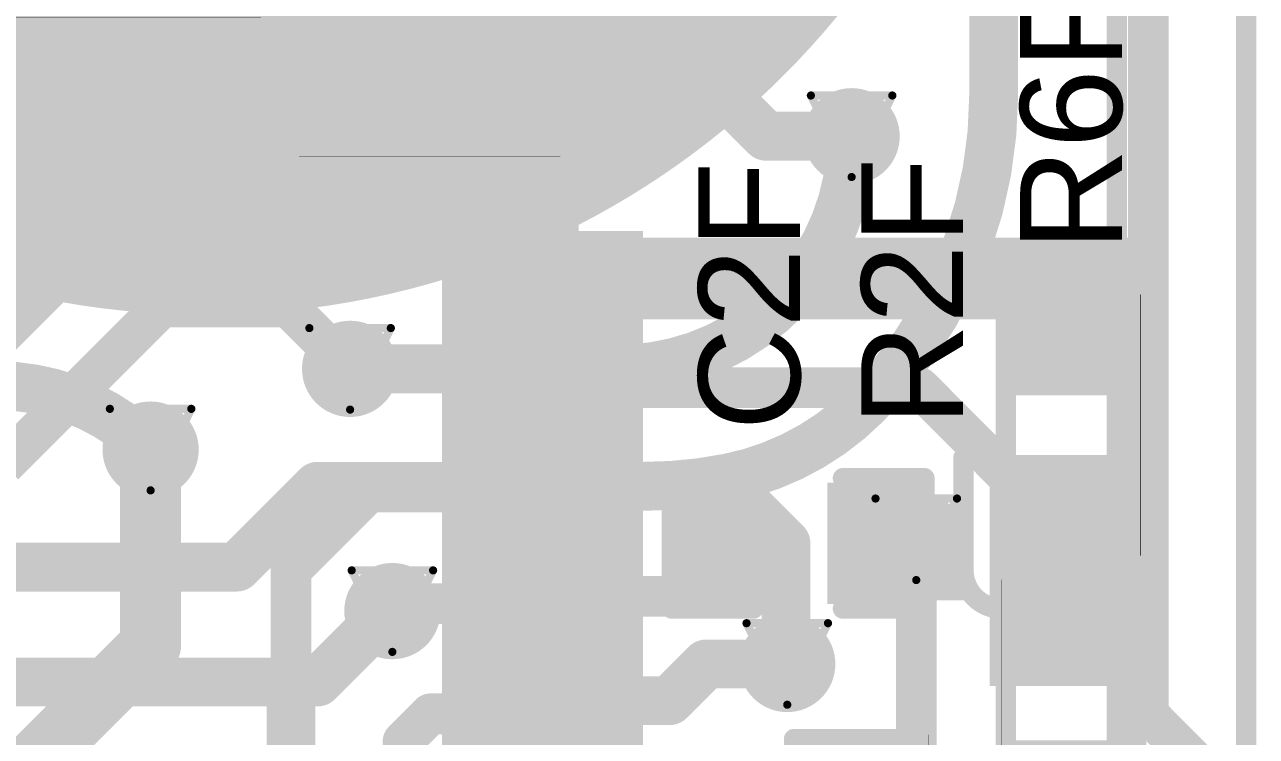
# Model space of a CAD drawing. Header units: inches. Extents: x -3.9 to 9.5, y -7 to 2.6.
# Drawn here: x 2.8793 to 3.1817, y -4.7641 to -4.5895 of the extents above; entities that cross this region are included whole.
import ezdxf

# ---------------------------------------------------------------- set-up
doc = ezdxf.new("R2010")
doc.units = ezdxf.units.IN
doc.header["$MEASUREMENT"] = 0
for name, color, linetype in [('Board Outline', 216, 'Continuous'), ('Bottom Layer', 5, 'Continuous'), ('Bottom Overlay', 54, 'Continuous'), ('Bottom Paste', 16, 'Continuous'), ('Bottom Solder', 6, 'Continuous'), ('Drill Drawing', 1, 'Continuous'), ('Top Layer', 1, 'Continuous'), ('Top Overlay', 2, 'Continuous'), ('Top Paste', 8, 'Continuous'), ('Top Solder', 216, 'Continuous'), ('Via Holes', 16, 'Continuous')]:
    doc.layers.add(name, color=color, linetype=linetype)
doc.styles.add('Arial', font='', dxfattribs={"height": 0.2})
doc.styles.get('Arial').set_extended_font_data('Arial')

# ---------------------------------------------------------------- blocks, each defined once
blk = doc.blocks.new('14_TSSOP_36')
at = {"layer": 'Top Layer'}
for points in [[(-0.1299212, 0.08562995), (-0.0885826, 0.08562995), (-0.0885826, 0.06791345), (-0.1299212, 0.06791345)], [(0.0885827, 0.08562995), (0.1299213, 0.08562995), (0.1299213, 0.06791345), (0.0885827, 0.06791345)], [(-0.1299212, 0.06003935), (-0.0885826, 0.06003935), (-0.0885826, 0.04232285), (-0.1299212, 0.04232285)], [(0.0885827, 0.06003945), (0.1299213, 0.06003945), (0.1299213, 0.04232295), (0.0885827, 0.04232295)], [(-0.1299212, 0.03444885), (-0.0885826, 0.03444885), (-0.0885826, 0.01673235), (-0.1299212, 0.01673235)], [(0.0885827, 0.03444885), (0.1299213, 0.03444885), (0.1299213, 0.01673235), (0.0885827, 0.01673235)], [(-0.1299212, 0.00885825), (-0.0885826, 0.00885825), (-0.0885826, -0.00885825), (-0.1299212, -0.00885825)], [(0.0885827, 0.00885835), (0.1299213, 0.00885835), (0.1299213, -0.00885815), (0.0885827, -0.00885815)], [(-0.1299212, -0.01673225), (-0.0885826, -0.01673225), (-0.0885826, -0.03444875), (-0.1299212, -0.03444875)], [(0.0885827, -0.01673225), (0.1299213, -0.01673225), (0.1299213, -0.03444875), (0.0885827, -0.03444875)], [(-0.1299212, -0.04232285), (-0.0885826, -0.04232285), (-0.0885826, -0.06003935), (-0.1299212, -0.06003935)], [(0.0885827, -0.04232275), (0.1299213, -0.04232275), (0.1299213, -0.06003925), (0.0885827, -0.06003925)], [(-0.1299212, -0.06791335), (-0.0885826, -0.06791335), (-0.0885826, -0.08562985), (-0.1299212, -0.08562985)], [(0.0885827, -0.06791335), (0.1299213, -0.06791335), (0.1299213, -0.08562985), (0.0885827, -0.08562985)]]:
    blk.add_hatch(color=1, dxfattribs=at).paths.add_polyline_path(points)
at = {"layer": 'Top Overlay'}
blk.add_hatch(color=2, dxfattribs=at).paths.add_polyline_path([(-0.0840002, 0.0679998), (-0.0730002, 0.0679998), (-0.0730002, 0.0859998), (-0.0840002, 0.0859998)])
at = {"layer": 'Top Paste'}
for points in [[(-0.1299212, 0.08562995), (-0.0885826, 0.08562995), (-0.0885826, 0.06791345), (-0.1299212, 0.06791345)], [(0.0885827, 0.08562995), (0.1299213, 0.08562995), (0.1299213, 0.06791345), (0.0885827, 0.06791345)], [(-0.1299212, 0.06003935), (-0.0885826, 0.06003935), (-0.0885826, 0.04232285), (-0.1299212, 0.04232285)], [(0.0885827, 0.06003945), (0.1299213, 0.06003945), (0.1299213, 0.04232295), (0.0885827, 0.04232295)], [(-0.1299212, 0.03444885), (-0.0885826, 0.03444885), (-0.0885826, 0.01673235), (-0.1299212, 0.01673235)], [(0.0885827, 0.03444885), (0.1299213, 0.03444885), (0.1299213, 0.01673235), (0.0885827, 0.01673235)], [(-0.1299212, 0.00885825), (-0.0885826, 0.00885825), (-0.0885826, -0.00885825), (-0.1299212, -0.00885825)], [(0.0885827, 0.00885835), (0.1299213, 0.00885835), (0.1299213, -0.00885815), (0.0885827, -0.00885815)], [(-0.1299212, -0.01673225), (-0.0885826, -0.01673225), (-0.0885826, -0.03444875), (-0.1299212, -0.03444875)], [(0.0885827, -0.01673225), (0.1299213, -0.01673225), (0.1299213, -0.03444875), (0.0885827, -0.03444875)], [(-0.1299212, -0.04232285), (-0.0885826, -0.04232285), (-0.0885826, -0.06003935), (-0.1299212, -0.06003935)], [(0.0885827, -0.04232275), (0.1299213, -0.04232275), (0.1299213, -0.06003925), (0.0885827, -0.06003925)], [(-0.1299212, -0.06791335), (-0.0885826, -0.06791335), (-0.0885826, -0.08562985), (-0.1299212, -0.08562985)], [(0.0885827, -0.06791335), (0.1299213, -0.06791335), (0.1299213, -0.08562985), (0.0885827, -0.08562985)]]:
    blk.add_hatch(color=8, dxfattribs=at).paths.add_polyline_path(points)
at = {"layer": 'Top Solder'}
for points in [[(-0.1339212, 0.08962995), (-0.0845826, 0.08962995), (-0.0845826, 0.06391345), (-0.1339212, 0.06391345)], [(0.0845827, 0.08962995), (0.1339213, 0.08962995), (0.1339213, 0.06391345), (0.0845827, 0.06391345)], [(-0.1339212, 0.06403935), (-0.0845826, 0.06403935), (-0.0845826, 0.03832285), (-0.1339212, 0.03832285)], [(0.0845827, 0.06403945), (0.1339213, 0.06403945), (0.1339213, 0.03832295), (0.0845827, 0.03832295)], [(-0.1339212, 0.03844885), (-0.0845826, 0.03844885), (-0.0845826, 0.01273235), (-0.1339212, 0.01273235)], [(0.0845827, 0.03844885), (0.1339213, 0.03844885), (0.1339213, 0.01273235), (0.0845827, 0.01273235)], [(-0.1339212, 0.01285825), (-0.0845826, 0.01285825), (-0.0845826, -0.01285825), (-0.1339212, -0.01285825)], [(0.0845827, 0.01285835), (0.1339213, 0.01285835), (0.1339213, -0.01285815), (0.0845827, -0.01285815)], [(-0.1339212, -0.01273225), (-0.0845826, -0.01273225), (-0.0845826, -0.03844875), (-0.1339212, -0.03844875)], [(0.0845827, -0.01273225), (0.1339213, -0.01273225), (0.1339213, -0.03844875), (0.0845827, -0.03844875)], [(-0.1339212, -0.03832285), (-0.0845826, -0.03832285), (-0.0845826, -0.06403935), (-0.1339212, -0.06403935)], [(0.0845827, -0.03832275), (0.1339213, -0.03832275), (0.1339213, -0.06403925), (0.0845827, -0.06403925)], [(-0.1339212, -0.06391335), (-0.0845826, -0.06391335), (-0.0845826, -0.08962985), (-0.1339212, -0.08962985)], [(0.0845827, -0.06391335), (0.1339213, -0.06391335), (0.1339213, -0.08962985), (0.0845827, -0.08962985)]]:
    blk.add_hatch(color=216, dxfattribs=at).paths.add_polyline_path(points)
at = {"layer": 'Top Overlay'}
for points in [[(-0.09, 0.1, 0.005, 0.005, 0), (-0.09, 0.092, 0.005, 0.005, 0)], [(0.0900001, 0.1, 0.005, 0.005, 0), (-0.09, 0.1, 0.005, 0.005, 0)], [(0.0900001, 0.1, 0.005, 0.005, 0), (0.0900001, 0.092, 0.005, 0.005, 0)], [(-0.141, 0.082, 0.007874, 0.007874, 0), (-0.141, 0.072, 0.007874, 0.007874, 0)], [(-0.136, 0.077, 0.007874, 0.007874, 0), (-0.141, 0.082, 0.007874, 0.007874, 0)], [(-0.136, 0.077, 0.007874, 0.007874, 0), (-0.141, 0.072, 0.007874, 0.007874, 0)], [(-0.09, -0.0919999, 0.005, 0.005, 0), (-0.09, -0.0999999, 0.005, 0.005, 0)], [(0.0900001, -0.0919999, 0.005, 0.005, 0), (0.0900001, -0.0999999, 0.005, 0.005, 0)], [(0.0900001, -0.0999999, 0.005, 0.005, 0), (-0.09, -0.0999999, 0.005, 0.005, 0)]]:
    blk.add_lwpolyline(points, format="xyseb", dxfattribs=at)
for points in [[(-0.09125, 0.1, 0.0025, 0.0025, 1), (-0.08875, 0.1, 0.0025, 0.0025, 1)], [(-0.09125, 0.1, 0.0025, 0.0025, 1), (-0.08875, 0.1, 0.0025, 0.0025, 1)], [(0.0887501, 0.1, 0.0025, 0.0025, 1), (0.0912501, 0.1, 0.0025, 0.0025, 1)], [(0.0887501, 0.1, 0.0025, 0.0025, 1), (0.0912501, 0.1, 0.0025, 0.0025, 1)], [(-0.09125, 0.092, 0.0025, 0.0025, 1), (-0.08875, 0.092, 0.0025, 0.0025, 1)], [(0.0887501, 0.092, 0.0025, 0.0025, 1), (0.0912501, 0.092, 0.0025, 0.0025, 1)], [(-0.1429685, 0.082, 0.003937, 0.003937, 1), (-0.1390315, 0.082, 0.003937, 0.003937, 1)], [(-0.1429685, 0.082, 0.003937, 0.003937, 1), (-0.1390315, 0.082, 0.003937, 0.003937, 1)], [(-0.1379685, 0.077, 0.003937, 0.003937, 1), (-0.1340315, 0.077, 0.003937, 0.003937, 1)], [(-0.1379685, 0.077, 0.003937, 0.003937, 1), (-0.1340315, 0.077, 0.003937, 0.003937, 1)], [(-0.1429685, 0.072, 0.003937, 0.003937, 1), (-0.1390315, 0.072, 0.003937, 0.003937, 1)], [(-0.1429685, 0.072, 0.003937, 0.003937, 1), (-0.1390315, 0.072, 0.003937, 0.003937, 1)], [(-0.09125, -0.0919999, 0.0025, 0.0025, 1), (-0.08875, -0.0919999, 0.0025, 0.0025, 1)], [(0.0887501, -0.0919999, 0.0025, 0.0025, 1), (0.0912501, -0.0919999, 0.0025, 0.0025, 1)], [(-0.09125, -0.0999999, 0.0025, 0.0025, 1), (-0.08875, -0.0999999, 0.0025, 0.0025, 1)], [(-0.09125, -0.0999999, 0.0025, 0.0025, 1), (-0.08875, -0.0999999, 0.0025, 0.0025, 1)], [(0.0887501, -0.0999999, 0.0025, 0.0025, 1), (0.0912501, -0.0999999, 0.0025, 0.0025, 1)], [(0.0887501, -0.0999999, 0.0025, 0.0025, 1), (0.0912501, -0.0999999, 0.0025, 0.0025, 1)]]:
    blk.add_lwpolyline(points, format="xyseb", close=True, dxfattribs=at)
blk = doc.blocks.new('R__0402_127')
at = {"layer": 'Top Layer'}
for points in [[(-0.0275, -0.0125), (-0.0275, 0.0125), (-0.009499999999999998, 0.0125), (-0.009500000000000001, -0.0125)], [(0.009499999999999998, -0.0125), (0.009500000000000001, 0.0125), (0.0275, 0.0125), (0.0275, -0.0125)]]:
    blk.add_hatch(color=1, dxfattribs=at).paths.add_polyline_path(points)
at = {"layer": 'Top Paste'}
for points in [[(-0.0275, -0.0125), (-0.0275, 0.0125), (-0.009499999999999998, 0.0125), (-0.009500000000000001, -0.0125)], [(0.009499999999999998, -0.0125), (0.009500000000000001, 0.0125), (0.0275, 0.0125), (0.0275, -0.0125)]]:
    blk.add_hatch(color=8, dxfattribs=at).paths.add_polyline_path(points)
at = {"layer": 'Top Solder'}
for points in [[(-0.0315, -0.0165), (-0.0315, 0.0165), (-0.005499999999999999, 0.0165), (-0.005500000000000001, -0.0165)], [(0.005499999999999999, -0.0165), (0.005500000000000001, 0.0165), (0.0315, 0.0165), (0.0315, -0.0165)]]:
    blk.add_hatch(color=216, dxfattribs=at).paths.add_polyline_path(points)
at = {"layer": 'Top Overlay'}
for points in [[(-0.031, -0.016, 0.005, 0.005, 0), (-0.031, 0.016, 0.005, 0.005, 0)], [(-0.031, 0.016, 0.005, 0.005, 0), (0.031, 0.016, 0.005, 0.005, 0)], [(0.031, -0.016, 0.005, 0.005, 0), (0.031, 0.016, 0.005, 0.005, 0)], [(-0.031, -0.016, 0.005, 0.005, 0), (0.031, -0.016, 0.005, 0.005, 0)], [(-0.032, -0.017, 0.000127, 0.000127, 0), (0.032, -0.017, 0.000127, 0.000127, 0)]]:
    blk.add_lwpolyline(points, format="xyseb", dxfattribs=at)
for points in [[(-0.03225, 0.016, 0.0025, 0.0025, 1), (-0.02975, 0.016, 0.0025, 0.0025, 1)], [(-0.03225, 0.016, 0.0025, 0.0025, 1), (-0.02975, 0.016, 0.0025, 0.0025, 1)], [(0.02975, 0.016, 0.0025, 0.0025, 1), (0.03225, 0.016, 0.0025, 0.0025, 1)], [(0.02975, 0.016, 0.0025, 0.0025, 1), (0.03225, 0.016, 0.0025, 0.0025, 1)], [(-0.03225, -0.016, 0.0025, 0.0025, 1), (-0.02975, -0.016, 0.0025, 0.0025, 1)], [(-0.03225, -0.016, 0.0025, 0.0025, 1), (-0.02975, -0.016, 0.0025, 0.0025, 1)], [(0.02975, -0.016, 0.0025, 0.0025, 1), (0.03225, -0.016, 0.0025, 0.0025, 1)], [(0.02975, -0.016, 0.0025, 0.0025, 1), (0.03225, -0.016, 0.0025, 0.0025, 1)], [(-0.0320317, -0.017, 6.35e-05, 6.35e-05, 1), (-0.0319683, -0.017, 6.35e-05, 6.35e-05, 1)], [(0.0319683, -0.017, 6.35e-05, 6.35e-05, 1), (0.0320317, -0.017, 6.35e-05, 6.35e-05, 1)]]:
    blk.add_lwpolyline(points, format="xyseb", close=True, dxfattribs=at)
blk = doc.blocks.new('R__0402_134')
at = {"layer": 'Top Layer'}
for points in [[(-0.0275, -0.0125), (-0.0275, 0.0125), (-0.009499999999999998, 0.0125), (-0.009500000000000001, -0.0125)], [(0.009499999999999998, -0.0125), (0.009500000000000001, 0.0125), (0.0275, 0.0125), (0.0275, -0.0125)]]:
    blk.add_hatch(color=1, dxfattribs=at).paths.add_polyline_path(points)
at = {"layer": 'Top Paste'}
for points in [[(-0.0275, -0.0125), (-0.0275, 0.0125), (-0.009499999999999998, 0.0125), (-0.009500000000000001, -0.0125)], [(0.009499999999999998, -0.0125), (0.009500000000000001, 0.0125), (0.0275, 0.0125), (0.0275, -0.0125)]]:
    blk.add_hatch(color=8, dxfattribs=at).paths.add_polyline_path(points)
at = {"layer": 'Top Solder'}
for points in [[(-0.0315, -0.0165), (-0.0315, 0.0165), (-0.005499999999999999, 0.0165), (-0.005500000000000001, -0.0165)], [(0.005499999999999999, -0.0165), (0.005500000000000001, 0.0165), (0.0315, 0.0165), (0.0315, -0.0165)]]:
    blk.add_hatch(color=216, dxfattribs=at).paths.add_polyline_path(points)
at = {"layer": 'Top Overlay'}
for points in [[(-0.031, 0.016, 0.005, 0.005, 0), (-0.031, -0.016, 0.005, 0.005, 0)], [(0.031, 0.016, 0.005, 0.005, 0), (-0.031, 0.016, 0.005, 0.005, 0)], [(0.031, 0.016, 0.005, 0.005, 0), (0.031, -0.016, 0.005, 0.005, 0)], [(0.031, -0.016, 0.005, 0.005, 0), (-0.031, -0.016, 0.005, 0.005, 0)], [(0.032, -0.017, 0.000127, 0.000127, 0), (-0.032, -0.017, 0.000127, 0.000127, 0)]]:
    blk.add_lwpolyline(points, format="xyseb", dxfattribs=at)
for points in [[(-0.03225, 0.016, 0.0025, 0.0025, 1), (-0.02975, 0.016, 0.0025, 0.0025, 1)], [(-0.03225, 0.016, 0.0025, 0.0025, 1), (-0.02975, 0.016, 0.0025, 0.0025, 1)], [(0.02975, 0.016, 0.0025, 0.0025, 1), (0.03225, 0.016, 0.0025, 0.0025, 1)], [(0.02975, 0.016, 0.0025, 0.0025, 1), (0.03225, 0.016, 0.0025, 0.0025, 1)], [(-0.03225, -0.016, 0.0025, 0.0025, 1), (-0.02975, -0.016, 0.0025, 0.0025, 1)], [(-0.03225, -0.016, 0.0025, 0.0025, 1), (-0.02975, -0.016, 0.0025, 0.0025, 1)], [(0.02975, -0.016, 0.0025, 0.0025, 1), (0.03225, -0.016, 0.0025, 0.0025, 1)], [(0.02975, -0.016, 0.0025, 0.0025, 1), (0.03225, -0.016, 0.0025, 0.0025, 1)], [(-0.0320317, -0.017, 6.35e-05, 6.35e-05, 1), (-0.0319683, -0.017, 6.35e-05, 6.35e-05, 1)], [(0.0319683, -0.017, 6.35e-05, 6.35e-05, 1), (0.0320317, -0.017, 6.35e-05, 6.35e-05, 1)]]:
    blk.add_lwpolyline(points, format="xyseb", close=True, dxfattribs=at)
blk = doc.blocks.new('R___0402_141')
at = {"layer": 'Top Layer'}
for points in [[(-0.0275, -0.0125), (-0.0275, 0.0125), (-0.009499999999999998, 0.0125), (-0.009500000000000001, -0.0125)], [(0.009499999999999998, -0.0125), (0.009500000000000001, 0.0125), (0.0275, 0.0125), (0.0275, -0.0125)]]:
    blk.add_hatch(color=1, dxfattribs=at).paths.add_polyline_path(points)
at = {"layer": 'Top Paste'}
for points in [[(-0.0275, -0.0125), (-0.0275, 0.0125), (-0.009499999999999998, 0.0125), (-0.009500000000000001, -0.0125)], [(0.009499999999999998, -0.0125), (0.009500000000000001, 0.0125), (0.0275, 0.0125), (0.0275, -0.0125)]]:
    blk.add_hatch(color=8, dxfattribs=at).paths.add_polyline_path(points)
at = {"layer": 'Top Solder'}
for points in [[(-0.0296654, -0.0146654), (-0.0296654, 0.0146654), (-0.007334599999999998, 0.0146654), (-0.007334600000000002, -0.0146654)], [(0.007334599999999998, -0.0146654), (0.007334600000000002, 0.0146654), (0.0296654, 0.0146654), (0.0296654, -0.0146654)]]:
    blk.add_hatch(color=216, dxfattribs=at).paths.add_polyline_path(points)
at = {"layer": 'Top Overlay'}
for points in [[(-0.031, 0.016, 0.005, 0.005, 0), (-0.031, -0.016, 0.005, 0.005, 0)], [(-0.031, 0.016, 0.005, 0.005, 0), (0.031, 0.016, 0.005, 0.005, 0)], [(0.031, 0.016, 0.005, 0.005, 0), (0.031, -0.016, 0.005, 0.005, 0)], [(-0.031, -0.016, 0.005, 0.005, 0), (0.031, -0.016, 0.005, 0.005, 0)], [(-0.032, -0.017, 0.000127, 0.000127, 0), (0.032, -0.017, 0.000127, 0.000127, 0)]]:
    blk.add_lwpolyline(points, format="xyseb", dxfattribs=at)
for points in [[(-0.03225, 0.016, 0.0025, 0.0025, 1), (-0.02975, 0.016, 0.0025, 0.0025, 1)], [(-0.03225, 0.016, 0.0025, 0.0025, 1), (-0.02975, 0.016, 0.0025, 0.0025, 1)], [(0.02975, 0.016, 0.0025, 0.0025, 1), (0.03225, 0.016, 0.0025, 0.0025, 1)], [(0.02975, 0.016, 0.0025, 0.0025, 1), (0.03225, 0.016, 0.0025, 0.0025, 1)], [(-0.03225, -0.016, 0.0025, 0.0025, 1), (-0.02975, -0.016, 0.0025, 0.0025, 1)], [(-0.03225, -0.016, 0.0025, 0.0025, 1), (-0.02975, -0.016, 0.0025, 0.0025, 1)], [(0.02975, -0.016, 0.0025, 0.0025, 1), (0.03225, -0.016, 0.0025, 0.0025, 1)], [(0.02975, -0.016, 0.0025, 0.0025, 1), (0.03225, -0.016, 0.0025, 0.0025, 1)], [(-0.0320317, -0.017, 6.35e-05, 6.35e-05, 1), (-0.0319683, -0.017, 6.35e-05, 6.35e-05, 1)], [(0.0319683, -0.017, 6.35e-05, 6.35e-05, 1), (0.0320317, -0.017, 6.35e-05, 6.35e-05, 1)]]:
    blk.add_lwpolyline(points, format="xyseb", close=True, dxfattribs=at)
blk = doc.blocks.new('R___0402_162')
at = {"layer": 'Top Layer'}
for points in [[(-0.0275, -0.0125), (-0.0275, 0.0125), (-0.009499999999999998, 0.0125), (-0.009500000000000001, -0.0125)], [(0.009499999999999998, -0.0125), (0.009500000000000001, 0.0125), (0.0275, 0.0125), (0.0275, -0.0125)]]:
    blk.add_hatch(color=1, dxfattribs=at).paths.add_polyline_path(points)
at = {"layer": 'Top Paste'}
for points in [[(-0.0275, -0.0125), (-0.0275, 0.0125), (-0.009499999999999998, 0.0125), (-0.009500000000000001, -0.0125)], [(0.009499999999999998, -0.0125), (0.009500000000000001, 0.0125), (0.0275, 0.0125), (0.0275, -0.0125)]]:
    blk.add_hatch(color=8, dxfattribs=at).paths.add_polyline_path(points)
at = {"layer": 'Top Solder'}
for points in [[(-0.0296654, -0.0146654), (-0.0296654, 0.0146654), (-0.007334599999999998, 0.0146654), (-0.007334600000000002, -0.0146654)], [(0.007334599999999998, -0.0146654), (0.007334600000000002, 0.0146654), (0.0296654, 0.0146654), (0.0296654, -0.0146654)]]:
    blk.add_hatch(color=216, dxfattribs=at).paths.add_polyline_path(points)
at = {"layer": 'Top Overlay'}
for points in [[(-0.031, 0.016, 0.005, 0.005, 0), (-0.031, -0.016, 0.005, 0.005, 0)], [(-0.031, 0.016, 0.005, 0.005, 0), (0.031, 0.016, 0.005, 0.005, 0)], [(0.031, 0.016, 0.005, 0.005, 0), (0.031, -0.016, 0.005, 0.005, 0)], [(-0.031, -0.016, 0.005, 0.005, 0), (0.031, -0.016, 0.005, 0.005, 0)], [(-0.032, -0.017, 0.000127, 0.000127, 0), (0.032, -0.017, 0.000127, 0.000127, 0)]]:
    blk.add_lwpolyline(points, format="xyseb", dxfattribs=at)
for points in [[(-0.03225, 0.016, 0.0025, 0.0025, 1), (-0.02975, 0.016, 0.0025, 0.0025, 1)], [(-0.03225, 0.016, 0.0025, 0.0025, 1), (-0.02975, 0.016, 0.0025, 0.0025, 1)], [(0.02975, 0.016, 0.0025, 0.0025, 1), (0.03225, 0.016, 0.0025, 0.0025, 1)], [(0.02975, 0.016, 0.0025, 0.0025, 1), (0.03225, 0.016, 0.0025, 0.0025, 1)], [(-0.03225, -0.016, 0.0025, 0.0025, 1), (-0.02975, -0.016, 0.0025, 0.0025, 1)], [(-0.03225, -0.016, 0.0025, 0.0025, 1), (-0.02975, -0.016, 0.0025, 0.0025, 1)], [(0.02975, -0.016, 0.0025, 0.0025, 1), (0.03225, -0.016, 0.0025, 0.0025, 1)], [(0.02975, -0.016, 0.0025, 0.0025, 1), (0.03225, -0.016, 0.0025, 0.0025, 1)], [(-0.0320317, -0.017, 6.35e-05, 6.35e-05, 1), (-0.0319683, -0.017, 6.35e-05, 6.35e-05, 1)], [(0.0319683, -0.017, 6.35e-05, 6.35e-05, 1), (0.0320317, -0.017, 6.35e-05, 6.35e-05, 1)]]:
    blk.add_lwpolyline(points, format="xyseb", close=True, dxfattribs=at)
blk = doc.blocks.new('R___0402_169')
at = {"layer": 'Top Layer'}
for points in [[(-0.0275, -0.0125), (-0.0275, 0.0125), (-0.009500000000000003, 0.0125), (-0.009499999999999996, -0.0125)], [(0.009500000000000003, -0.0125), (0.009499999999999996, 0.0125), (0.0275, 0.0125), (0.0275, -0.0125)]]:
    blk.add_hatch(color=1, dxfattribs=at).paths.add_polyline_path(points)
at = {"layer": 'Top Paste'}
for points in [[(-0.0275, -0.0125), (-0.0275, 0.0125), (-0.009500000000000003, 0.0125), (-0.009499999999999996, -0.0125)], [(0.009500000000000003, -0.0125), (0.009499999999999996, 0.0125), (0.0275, 0.0125), (0.0275, -0.0125)]]:
    blk.add_hatch(color=8, dxfattribs=at).paths.add_polyline_path(points)
at = {"layer": 'Top Solder'}
for points in [[(-0.0296654, -0.0146654), (-0.0296654, 0.0146654), (-0.007334600000000003, 0.0146654), (-0.007334599999999997, -0.0146654)], [(0.007334600000000003, -0.0146654), (0.007334599999999997, 0.0146654), (0.0296654, 0.0146654), (0.0296654, -0.0146654)]]:
    blk.add_hatch(color=216, dxfattribs=at).paths.add_polyline_path(points)
at = {"layer": 'Top Overlay'}
for points in [[(-0.031, -0.016, 0.005, 0.005, 0), (-0.031, 0.016, 0.005, 0.005, 0)], [(0.031, 0.016, 0.005, 0.005, 0), (-0.031, 0.016, 0.005, 0.005, 0)], [(0.031, -0.016, 0.005, 0.005, 0), (0.031, 0.016, 0.005, 0.005, 0)], [(0.031, -0.016, 0.005, 0.005, 0), (-0.031, -0.016, 0.005, 0.005, 0)], [(0.032, -0.017, 0.000127, 0.000127, 0), (-0.032, -0.017, 0.000127, 0.000127, 0)]]:
    blk.add_lwpolyline(points, format="xyseb", dxfattribs=at)
for points in [[(-0.03225, 0.016, 0.0025, 0.0025, 1), (-0.02975, 0.016, 0.0025, 0.0025, 1)], [(-0.03225, 0.016, 0.0025, 0.0025, 1), (-0.02975, 0.016, 0.0025, 0.0025, 1)], [(0.02975, 0.016, 0.0025, 0.0025, 1), (0.03225, 0.016, 0.0025, 0.0025, 1)], [(0.02975, 0.016, 0.0025, 0.0025, 1), (0.03225, 0.016, 0.0025, 0.0025, 1)], [(-0.03225, -0.016, 0.0025, 0.0025, 1), (-0.02975, -0.016, 0.0025, 0.0025, 1)], [(-0.03225, -0.016, 0.0025, 0.0025, 1), (-0.02975, -0.016, 0.0025, 0.0025, 1)], [(0.02975, -0.016, 0.0025, 0.0025, 1), (0.03225, -0.016, 0.0025, 0.0025, 1)], [(0.02975, -0.016, 0.0025, 0.0025, 1), (0.03225, -0.016, 0.0025, 0.0025, 1)], [(-0.0320317, -0.017, 6.35e-05, 6.35e-05, 1), (-0.0319683, -0.017, 6.35e-05, 6.35e-05, 1)], [(0.0319683, -0.017, 6.35e-05, 6.35e-05, 1), (0.0320317, -0.017, 6.35e-05, 6.35e-05, 1)]]:
    blk.add_lwpolyline(points, format="xyseb", close=True, dxfattribs=at)
blk = doc.blocks.new('_EMG________B_197')
at = {"layer": 'Bottom Layer'}
h = blk.add_hatch(color=5, dxfattribs=at)
edge = h.paths.add_edge_path()
edge.add_arc((-1.1e-06, 0.3931962), 0.1968504, 0, 360)
at = {"layer": 'Bottom Paste'}
h = blk.add_hatch(color=16, dxfattribs=at)
edge = h.paths.add_edge_path()
edge.add_arc((-1.1e-06, 0.3931962), 0.1968504, 0, 360)
at = {"layer": 'Bottom Solder'}
h = blk.add_hatch(color=6, dxfattribs=at)
edge = h.paths.add_edge_path()
edge.add_arc((-1.1e-06, 0.3931962), 0.2008504, 0, 360)
at = {"layer": 'Bottom Overlay'}
blk.add_lwpolyline([(0.2237505, -0.4317177, 0.005, 0.005, 0), (0.2237505, 0.4317242, 0.005, 0.005, 0)], format="xyseb", dxfattribs=at)
blk = doc.blocks.new('C___0402_253')
at = {"layer": 'Top Layer'}
for points in [[(-0.0275, -0.0125), (-0.0275, 0.0125), (-0.009499999999999998, 0.0125), (-0.009500000000000001, -0.0125)], [(0.009499999999999998, -0.0125), (0.009500000000000001, 0.0125), (0.0275, 0.0125), (0.0275, -0.0125)]]:
    blk.add_hatch(color=1, dxfattribs=at).paths.add_polyline_path(points)
at = {"layer": 'Top Paste'}
for points in [[(-0.0275, -0.0125), (-0.0275, 0.0125), (-0.009499999999999998, 0.0125), (-0.009500000000000001, -0.0125)], [(0.009499999999999998, -0.0125), (0.009500000000000001, 0.0125), (0.0275, 0.0125), (0.0275, -0.0125)]]:
    blk.add_hatch(color=8, dxfattribs=at).paths.add_polyline_path(points)
at = {"layer": 'Top Solder'}
for points in [[(-0.0298622, -0.0148622), (-0.0298622, 0.0148622), (-0.007137799999999999, 0.0148622), (-0.007137800000000001, -0.0148622)], [(0.007137799999999999, -0.0148622), (0.007137800000000001, 0.0148622), (0.0298622, 0.0148622), (0.0298622, -0.0148622)]]:
    blk.add_hatch(color=216, dxfattribs=at).paths.add_polyline_path(points)
at = {"layer": 'Top Overlay'}
for points in [[(-0.031, 0.016, 0.005, 0.005, 0), (-0.011, 0.016, 0.005, 0.005, 0)], [(-0.031, -0.016, 0.005, 0.005, 0), (-0.031, 0.016, 0.005, 0.005, 0)], [(0.011, 0.016, 0.005, 0.005, 0), (0.031, 0.016, 0.005, 0.005, 0)], [(0.031, -0.016, 0.005, 0.005, 0), (0.031, 0.016, 0.005, 0.005, 0)], [(-0.031, -0.016, 0.005, 0.005, 0), (-0.011, -0.016, 0.005, 0.005, 0)], [(0.011, -0.016, 0.005, 0.005, 0), (0.031, -0.016, 0.005, 0.005, 0)]]:
    blk.add_lwpolyline(points, format="xyseb", dxfattribs=at)
for points in [[(-0.03225, 0.016, 0.0025, 0.0025, 1), (-0.02975, 0.016, 0.0025, 0.0025, 1)], [(-0.03225, 0.016, 0.0025, 0.0025, 1), (-0.02975, 0.016, 0.0025, 0.0025, 1)], [(-0.01225, 0.016, 0.0025, 0.0025, 1), (-0.00975, 0.016, 0.0025, 0.0025, 1)], [(0.00975, 0.016, 0.0025, 0.0025, 1), (0.01225, 0.016, 0.0025, 0.0025, 1)], [(0.02975, 0.016, 0.0025, 0.0025, 1), (0.03225, 0.016, 0.0025, 0.0025, 1)], [(0.02975, 0.016, 0.0025, 0.0025, 1), (0.03225, 0.016, 0.0025, 0.0025, 1)], [(-0.03225, -0.016, 0.0025, 0.0025, 1), (-0.02975, -0.016, 0.0025, 0.0025, 1)], [(-0.03225, -0.016, 0.0025, 0.0025, 1), (-0.02975, -0.016, 0.0025, 0.0025, 1)], [(-0.01225, -0.016, 0.0025, 0.0025, 1), (-0.00975, -0.016, 0.0025, 0.0025, 1)], [(0.00975, -0.016, 0.0025, 0.0025, 1), (0.01225, -0.016, 0.0025, 0.0025, 1)], [(0.02975, -0.016, 0.0025, 0.0025, 1), (0.03225, -0.016, 0.0025, 0.0025, 1)], [(0.02975, -0.016, 0.0025, 0.0025, 1), (0.03225, -0.016, 0.0025, 0.0025, 1)]]:
    blk.add_lwpolyline(points, format="xyseb", close=True, dxfattribs=at)

msp = doc.modelspace()

# ---------------------------------------------------------------- hatches: boundary and pattern name
at = {"layer": 'Bottom Layer'}
h = msp.add_hatch(color=5, dxfattribs=at)
edge = h.paths.add_edge_path()
edge.add_arc((3.082356, -4.6169173), 0.011811, 0, 360)
h = msp.add_hatch(color=5, dxfattribs=at)
edge = h.paths.add_edge_path()
edge.add_arc((2.9592284, -4.6739788), 0.011811, 0, 360)
h = msp.add_hatch(color=5, dxfattribs=at)
edge = h.paths.add_edge_path()
edge.add_arc((2.9102484, -4.6937898), 0.011811, 0, 360)
h = msp.add_hatch(color=5, dxfattribs=at)
edge = h.paths.add_edge_path()
edge.add_arc((3.0982285, -4.7157898), 0.011811, 0, 360)
h = msp.add_hatch(color=5, dxfattribs=at)
edge = h.paths.add_edge_path()
edge.add_arc((2.9696065, -4.7334118), 0.011811, 0, 360)
h = msp.add_hatch(color=5, dxfattribs=at)
edge = h.paths.add_edge_path()
edge.add_arc((3.0665558, -4.7463753), 0.011811, 0, 360)
at = {"layer": 'Top Layer'}
for points in [[(2.9132484, -4.6177898), (2.9692484, -4.6177898), (2.9692484, -4.5717898), (2.9132484, -4.5717898)], [(2.8422484, -4.6187898), (2.8972484, -4.6187898), (2.8972484, -4.5907898), (2.8422484, -4.5907898)], [(2.9843426, -4.660404), (3.0153426, -4.660404), (3.0153426, -4.5917898), (2.9843426, -4.5917898)], [(2.9852285, -4.6617898), (3.1512285, -4.6617898), (3.1512285, -4.6417898), (2.9852285, -4.6417898)], [(3.1202285, -4.6797898), (3.1512285, -4.6797898), (3.1512285, -4.6417898), (3.1202285, -4.6417898)], [(3.1162285, -4.7517898), (3.1552483, -4.7517898), (3.1552483, -4.6957898), (3.1162285, -4.6957898)], [(3.0792285, -4.7307898), (3.1102285, -4.7307898), (3.1102285, -4.7087898), (3.0792285, -4.7087898)]]:
    msp.add_hatch(color=1, dxfattribs=at).paths.add_polyline_path(points)
h = msp.add_hatch(color=1, dxfattribs=at)
edge = h.paths.add_edge_path()
edge.add_arc((3.082356, -4.6169173), 0.011811, 0, 360)
h = msp.add_hatch(color=1, dxfattribs=at)
edge = h.paths.add_edge_path()
edge.add_arc((2.9592284, -4.6739788), 0.011811, 0, 360)
h = msp.add_hatch(color=1, dxfattribs=at)
edge = h.paths.add_edge_path()
edge.add_arc((2.9102484, -4.6937898), 0.011811, 0, 360)
h = msp.add_hatch(color=1, dxfattribs=at)
edge = h.paths.add_edge_path()
edge.add_arc((3.0982285, -4.7157898), 0.011811, 0, 360)
h = msp.add_hatch(color=1, dxfattribs=at)
edge = h.paths.add_edge_path()
edge.add_arc((2.9696065, -4.7334118), 0.011811, 0, 360)
h = msp.add_hatch(color=1, dxfattribs=at)
edge = h.paths.add_edge_path()
edge.add_arc((3.0665558, -4.7463753), 0.011811, 0, 360)
at = {"layer": 'Via Holes'}
h = msp.add_hatch(color=7, dxfattribs=at)
edge = h.paths.add_edge_path()
edge.add_arc((3.082356, -4.6169173), 0.0059055, 0, 360)
h = msp.add_hatch(color=7, dxfattribs=at)
edge = h.paths.add_edge_path()
edge.add_arc((2.9592284, -4.6739788), 0.0059055, 0, 360)
h = msp.add_hatch(color=7, dxfattribs=at)
edge = h.paths.add_edge_path()
edge.add_arc((2.9102484, -4.6937898), 0.0059055, 0, 360)
h = msp.add_hatch(color=7, dxfattribs=at)
edge = h.paths.add_edge_path()
edge.add_arc((3.0982285, -4.7157898), 0.0059055, 0, 360)
h = msp.add_hatch(color=7, dxfattribs=at)
edge = h.paths.add_edge_path()
edge.add_arc((2.9696065, -4.7334118), 0.0059055, 0, 360)
h = msp.add_hatch(color=7, dxfattribs=at)
edge = h.paths.add_edge_path()
edge.add_arc((3.0665558, -4.7463753), 0.0059055, 0, 360)

# ---------------------------------------------------------------- linework, layer by layer
at = {"layer": 'Board Outline'}
msp.add_lwpolyline([(3.1792271, -4.4233287, 0.005, 0.005, 0), (3.1792285, -5.2837914, 0.005, 0.005, 0)], format="xyseb", dxfattribs=at)
at = {"layer": 'Bottom Layer'}
for points in [[(3.1552285, -4.7587898, 0.01, 0.01, 0), (3.1552285, -4.5397898, 0.01, 0.01, 0)], [(3.1172285, -4.6067898, 0.012, 0.012, 0), (3.1172285, -4.5617898, 0.012, 0.012, 0)], [(3.1172284, -4.6067898, 0.012, 0.012, -0.1989125263863488), (3.0857822, -4.6827066, 0.012, 0.012, 0)], [(3.1172284, -4.6067896, 0.012, 0.012, 0), (3.1172285, -4.6067898, 0.012, 0.012, 0)], [(3.0823559, -4.6169174, 0.012, 0.012, -0.4270878916313132), (3.0227416, -4.6739787, 0.012, 0.012, 0)], [(2.9592284, -4.6739788, 0.012, 0.012, 0), (3.0227416, -4.6739788, 0.012, 0.012, 0)], [(2.8723403, -4.6780877, 0.012, 0.012, -0.1989127101725921), (2.9102483, -4.6937898, 0.012, 0.012, 0)], [(3.0857821, -4.6827065, 0.012, 0.012, -0.148564960921122), (3.0519437, -4.7007743, 0.012, 0.012, 0)], [(3.0519439, -4.7007745, 0.012, 0.012, -0.04890308047018044), (3.0313883, -4.7027898, 0.012, 0.012, 0)], [(2.9314176, -4.7226008, 0.012, 0.012, 0), (2.9512286, -4.7027898, 0.012, 0.012, 0)], [(2.9512286, -4.7027898, 0.012, 0.012, 0), (3.0291882, -4.7027898, 0.012, 0.012, 0)], [(3.0523712, -4.7029325, 0.012, 0.012, 0), (3.0662455, -4.7168068, 0.012, 0.012, 0)], [(3.0662455, -4.746065, 0.012, 0.012, 0), (3.0662455, -4.7168068, 0.012, 0.012, 0)], [(3.0982285, -4.7717898, 0.01, 0.01, 0), (3.0982285, -4.7157898, 0.01, 0.01, 0)], [(2.8474175, -4.7226008, 0.012, 0.012, 0), (2.9314176, -4.7226008, 0.012, 0.012, 0)], [(2.9512484, -4.7507898, 0.012, 0.012, 0), (2.9686264, -4.7334118, 0.012, 0.012, 0)], [(2.9686264, -4.7334118, 0.012, 0.012, 0), (2.9696065, -4.7334118, 0.012, 0.012, 0)], [(3.0662455, -4.746065, 0.012, 0.012, 0), (3.0665558, -4.7463753, 0.012, 0.012, 0)], [(2.7734734, -4.7507898, 0.012, 0.012, 0), (2.9512484, -4.7507898, 0.012, 0.012, 0)], [(3.1552285, -4.7587898, 0.01, 0.01, 0), (3.1661849, -4.7697462, 0.01, 0.01, 0)]]:
    msp.add_lwpolyline(points, format="xyseb", dxfattribs=at)
for points in [[(3.1142284, -4.6067896, 0.006, 0.006, 1), (3.1202284, -4.6067896, 0.006, 0.006, 1)], [(3.1142284, -4.6067898, 0.006, 0.006, 1), (3.1202284, -4.6067898, 0.006, 0.006, 1)], [(3.1142285, -4.6067898, 0.006, 0.006, 1), (3.1202285, -4.6067898, 0.006, 0.006, 1)], [(3.1142285, -4.6067898, 0.006, 0.006, 1), (3.1202285, -4.6067898, 0.006, 0.006, 1)], [(3.0793559, -4.6169174, 0.006, 0.006, 1), (3.0853559, -4.6169174, 0.006, 0.006, 1)], [(2.9562284, -4.6739788, 0.006, 0.006, 1), (2.9622284, -4.6739788, 0.006, 0.006, 1)], [(3.0197416, -4.6739787, 0.006, 0.006, 1), (3.0257416, -4.6739787, 0.006, 0.006, 1)], [(3.0197416, -4.6739788, 0.006, 0.006, 1), (3.0257416, -4.6739788, 0.006, 0.006, 1)], [(3.0827821, -4.6827065, 0.006, 0.006, 1), (3.0887821, -4.6827065, 0.006, 0.006, 1)], [(3.0827822, -4.6827066, 0.006, 0.006, 1), (3.0887822, -4.6827066, 0.006, 0.006, 1)], [(2.9072483, -4.6937898, 0.006, 0.006, 1), (2.9132483, -4.6937898, 0.006, 0.006, 1)], [(3.0489437, -4.7007743, 0.006, 0.006, 1), (3.0549437, -4.7007743, 0.006, 0.006, 1)], [(3.0489439, -4.7007745, 0.006, 0.006, 1), (3.0549439, -4.7007745, 0.006, 0.006, 1)], [(2.9482286, -4.7027898, 0.006, 0.006, 1), (2.9542286, -4.7027898, 0.006, 0.006, 1)], [(2.9482286, -4.7027898, 0.006, 0.006, 1), (2.9542286, -4.7027898, 0.006, 0.006, 1)], [(3.0261882, -4.7027898, 0.006, 0.006, 1), (3.0321882, -4.7027898, 0.006, 0.006, 1)], [(3.0283883, -4.7027898, 0.006, 0.006, 1), (3.0343883, -4.7027898, 0.006, 0.006, 1)], [(3.0493712, -4.7029325, 0.006, 0.006, 1), (3.0553712, -4.7029325, 0.006, 0.006, 1)], [(3.0632455, -4.7168068, 0.006, 0.006, 1), (3.0692455, -4.7168068, 0.006, 0.006, 1)], [(3.0632455, -4.7168068, 0.006, 0.006, 1), (3.0692455, -4.7168068, 0.006, 0.006, 1)], [(3.0957285, -4.7157898, 0.005, 0.005, 1), (3.1007285, -4.7157898, 0.005, 0.005, 1)], [(2.9284176, -4.7226008, 0.006, 0.006, 1), (2.9344176, -4.7226008, 0.006, 0.006, 1)], [(2.9284176, -4.7226008, 0.006, 0.006, 1), (2.9344176, -4.7226008, 0.006, 0.006, 1)], [(2.9656264, -4.7334118, 0.006, 0.006, 1), (2.9716264, -4.7334118, 0.006, 0.006, 1)], [(2.9656264, -4.7334118, 0.006, 0.006, 1), (2.9716264, -4.7334118, 0.006, 0.006, 1)], [(2.9666065, -4.7334118, 0.006, 0.006, 1), (2.9726065, -4.7334118, 0.006, 0.006, 1)], [(3.0632455, -4.746065, 0.006, 0.006, 1), (3.0692455, -4.746065, 0.006, 0.006, 1)], [(3.0632455, -4.746065, 0.006, 0.006, 1), (3.0692455, -4.746065, 0.006, 0.006, 1)], [(3.0635558, -4.7463753, 0.006, 0.006, 1), (3.0695558, -4.7463753, 0.006, 0.006, 1)], [(2.9482484, -4.7507898, 0.006, 0.006, 1), (2.9542484, -4.7507898, 0.006, 0.006, 1)], [(2.9482484, -4.7507898, 0.006, 0.006, 1), (2.9542484, -4.7507898, 0.006, 0.006, 1)], [(3.1527285, -4.7587898, 0.005, 0.005, 1), (3.1577285, -4.7587898, 0.005, 0.005, 1)], [(3.1527285, -4.7587898, 0.005, 0.005, 1), (3.1577285, -4.7587898, 0.005, 0.005, 1)]]:
    msp.add_lwpolyline(points, format="xyseb", close=True, dxfattribs=at)
at = {"layer": 'Drill Drawing'}
for points in [[(3.072356, -4.6069173, 0.002, 0.002, 0), (3.092356, -4.6069173, 0.002, 0.002, 0)], [(3.072356, -4.6069173, 0.002, 0.002, 0), (3.082356, -4.6269173, 0.002, 0.002, 0)], [(3.082356, -4.6269173, 0.002, 0.002, 0), (3.092356, -4.6069173, 0.002, 0.002, 0)], [(2.9492284, -4.6639788, 0.002, 0.002, 0), (2.9692284, -4.6639788, 0.002, 0.002, 0)], [(2.9492284, -4.6639788, 0.002, 0.002, 0), (2.9592284, -4.6839788, 0.002, 0.002, 0)], [(2.9592284, -4.6839788, 0.002, 0.002, 0), (2.9692284, -4.6639788, 0.002, 0.002, 0)], [(2.9002484, -4.6837898, 0.002, 0.002, 0), (2.9202484, -4.6837898, 0.002, 0.002, 0)], [(2.9002484, -4.6837898, 0.002, 0.002, 0), (2.9102484, -4.7037898, 0.002, 0.002, 0)], [(2.9102484, -4.7037898, 0.002, 0.002, 0), (2.9202484, -4.6837898, 0.002, 0.002, 0)], [(3.0882285, -4.7057898, 0.002, 0.002, 0), (3.1082285, -4.7057898, 0.002, 0.002, 0)], [(3.0882285, -4.7057898, 0.002, 0.002, 0), (3.0982285, -4.7257898, 0.002, 0.002, 0)], [(3.0982285, -4.7257898, 0.002, 0.002, 0), (3.1082285, -4.7057898, 0.002, 0.002, 0)], [(2.9596065, -4.7234118, 0.002, 0.002, 0), (2.9796065, -4.7234118, 0.002, 0.002, 0)], [(2.9596065, -4.7234118, 0.002, 0.002, 0), (2.9696065, -4.7434118, 0.002, 0.002, 0)], [(2.9696065, -4.7434118, 0.002, 0.002, 0), (2.9796065, -4.7234118, 0.002, 0.002, 0)], [(3.0565558, -4.7363753, 0.002, 0.002, 0), (3.0765558, -4.7363753, 0.002, 0.002, 0)], [(3.0565558, -4.7363753, 0.002, 0.002, 0), (3.0665558, -4.7563753, 0.002, 0.002, 0)], [(3.0665558, -4.7563753, 0.002, 0.002, 0), (3.0765558, -4.7363753, 0.002, 0.002, 0)]]:
    msp.add_lwpolyline(points, format="xyseb", dxfattribs=at)
for points in [[(3.071856, -4.6069173, 0.001, 0.001, 1), (3.072856, -4.6069173, 0.001, 0.001, 1)], [(3.071856, -4.6069173, 0.001, 0.001, 1), (3.072856, -4.6069173, 0.001, 0.001, 1)], [(3.091856, -4.6069173, 0.001, 0.001, 1), (3.092856, -4.6069173, 0.001, 0.001, 1)], [(3.091856, -4.6069173, 0.001, 0.001, 1), (3.092856, -4.6069173, 0.001, 0.001, 1)], [(3.081856, -4.6269173, 0.001, 0.001, 1), (3.082856, -4.6269173, 0.001, 0.001, 1)], [(3.081856, -4.6269173, 0.001, 0.001, 1), (3.082856, -4.6269173, 0.001, 0.001, 1)], [(2.9487284, -4.6639788, 0.001, 0.001, 1), (2.9497284, -4.6639788, 0.001, 0.001, 1)], [(2.9487284, -4.6639788, 0.001, 0.001, 1), (2.9497284, -4.6639788, 0.001, 0.001, 1)], [(2.9687284, -4.6639788, 0.001, 0.001, 1), (2.9697284, -4.6639788, 0.001, 0.001, 1)], [(2.9687284, -4.6639788, 0.001, 0.001, 1), (2.9697284, -4.6639788, 0.001, 0.001, 1)], [(2.8997484, -4.6837898, 0.001, 0.001, 1), (2.9007484, -4.6837898, 0.001, 0.001, 1)], [(2.8997484, -4.6837898, 0.001, 0.001, 1), (2.9007484, -4.6837898, 0.001, 0.001, 1)], [(2.9197484, -4.6837898, 0.001, 0.001, 1), (2.9207484, -4.6837898, 0.001, 0.001, 1)], [(2.9197484, -4.6837898, 0.001, 0.001, 1), (2.9207484, -4.6837898, 0.001, 0.001, 1)], [(2.9587284, -4.6839788, 0.001, 0.001, 1), (2.9597284, -4.6839788, 0.001, 0.001, 1)], [(2.9587284, -4.6839788, 0.001, 0.001, 1), (2.9597284, -4.6839788, 0.001, 0.001, 1)], [(2.9097484, -4.7037898, 0.001, 0.001, 1), (2.9107484, -4.7037898, 0.001, 0.001, 1)], [(2.9097484, -4.7037898, 0.001, 0.001, 1), (2.9107484, -4.7037898, 0.001, 0.001, 1)], [(3.0877285, -4.7057898, 0.001, 0.001, 1), (3.0887285, -4.7057898, 0.001, 0.001, 1)], [(3.0877285, -4.7057898, 0.001, 0.001, 1), (3.0887285, -4.7057898, 0.001, 0.001, 1)], [(3.1077285, -4.7057898, 0.001, 0.001, 1), (3.1087285, -4.7057898, 0.001, 0.001, 1)], [(3.1077285, -4.7057898, 0.001, 0.001, 1), (3.1087285, -4.7057898, 0.001, 0.001, 1)], [(2.9591065, -4.7234118, 0.001, 0.001, 1), (2.9601065, -4.7234118, 0.001, 0.001, 1)], [(2.9591065, -4.7234118, 0.001, 0.001, 1), (2.9601065, -4.7234118, 0.001, 0.001, 1)], [(2.9791065, -4.7234118, 0.001, 0.001, 1), (2.9801065, -4.7234118, 0.001, 0.001, 1)], [(2.9791065, -4.7234118, 0.001, 0.001, 1), (2.9801065, -4.7234118, 0.001, 0.001, 1)], [(3.0977285, -4.7257898, 0.001, 0.001, 1), (3.0987285, -4.7257898, 0.001, 0.001, 1)], [(3.0977285, -4.7257898, 0.001, 0.001, 1), (3.0987285, -4.7257898, 0.001, 0.001, 1)], [(3.0560558, -4.7363753, 0.001, 0.001, 1), (3.0570558, -4.7363753, 0.001, 0.001, 1)], [(3.0560558, -4.7363753, 0.001, 0.001, 1), (3.0570558, -4.7363753, 0.001, 0.001, 1)], [(3.0760558, -4.7363753, 0.001, 0.001, 1), (3.0770558, -4.7363753, 0.001, 0.001, 1)], [(3.0760558, -4.7363753, 0.001, 0.001, 1), (3.0770558, -4.7363753, 0.001, 0.001, 1)], [(2.9691065, -4.7434118, 0.001, 0.001, 1), (2.9701065, -4.7434118, 0.001, 0.001, 1)], [(2.9691065, -4.7434118, 0.001, 0.001, 1), (2.9701065, -4.7434118, 0.001, 0.001, 1)], [(3.0660558, -4.7563753, 0.001, 0.001, 1), (3.0670558, -4.7563753, 0.001, 0.001, 1)], [(3.0660558, -4.7563753, 0.001, 0.001, 1), (3.0670558, -4.7563753, 0.001, 0.001, 1)]]:
    msp.add_lwpolyline(points, format="xyseb", close=True, dxfattribs=at)
at = {"layer": 'Top Layer'}
for points in [[(3.0267285, -4.5822898, 0.012, 0.012, 0), (3.061356, -4.6169173, 0.012, 0.012, 0)], [(2.9202483, -4.6082898, 0.01, 0.01, 0), (2.9237483, -4.6047898, 0.01, 0.01, 0)], [(2.9237483, -4.6142701, 0.01, 0.01, 0), (2.9237483, -4.6047898, 0.01, 0.01, 0)], [(2.9272484, -4.6117898, 0.01, 0.01, 0), (2.9342484, -4.6047898, 0.01, 0.01, 0)], [(2.9342484, -4.6047898, 0.01, 0.01, 0), (2.9562483, -4.6047898, 0.01, 0.01, 0)], [(2.9972483, -4.6467898, 0.01, 0.01, 0), (2.9972483, -4.6047898, 0.01, 0.01, 0)], [(2.8594096, -4.6786088, 0.012, 0.012, 0), (2.9237483, -4.6142701, 0.012, 0.012, 0)], [(3.061356, -4.6169173, 0.012, 0.012, 0), (3.082356, -4.6169173, 0.012, 0.012, 0)], [(2.9972483, -4.6467898, 0.01, 0.01, 0), (3.0034767, -4.6530182, 0.01, 0.01, 0)], [(3.0034767, -4.6530182, 0.01, 0.01, 0), (3.0065002, -4.6530182, 0.01, 0.01, 0)], [(2.8742285, -4.6975501, 0.01, 0.01, 0), (2.9129888, -4.6587898, 0.01, 0.01, 0)], [(2.9129888, -4.6587898, 0.01, 0.01, 0), (2.9440394, -4.6587898, 0.01, 0.01, 0)], [(2.9440394, -4.6587898, 0.01, 0.01, 0), (2.9592284, -4.6739788, 0.01, 0.01, 0)], [(3.0065002, -4.6786087, 0.01, 0.01, 0), (3.0990474, -4.6786087, 0.01, 0.01, 0)], [(3.0990474, -4.6786087, 0.01, 0.01, 0), (3.1212284, -4.7007897, 0.01, 0.01, 0)], [(2.9102484, -4.7417699, 0.015, 0.015, 0), (2.9102484, -4.6937898, 0.015, 0.015, 0)], [(3.1212284, -4.7007898, 0.01, 0.01, 0), (3.1212284, -4.7007897, 0.01, 0.01, 0)], [(3.1212284, -4.7007898, 0.01, 0.01, 0), (3.1267284, -4.7062898, 0.01, 0.01, 0)], [(2.9447285, -4.7233098, 0.01, 0.01, 0), (2.963839, -4.7041993, 0.01, 0.01, 0)], [(2.963839, -4.7041993, 0.01, 0.01, 0), (3.0065002, -4.7041993, 0.01, 0.01, 0)], [(3.0065002, -4.7041993, 0.01, 0.01, 0), (3.0074845, -4.7041993, 0.01, 0.01, 0)], [(3.1267284, -4.7062898, 0.01, 0.01, 0), (3.1362484, -4.7062898, 0.01, 0.01, 0)], [(2.9447285, -4.7507898, 0.01, 0.01, 0), (2.9447285, -4.7233098, 0.01, 0.01, 0)], [(3.0412285, -4.7297898, 0.01, 0.01, 0), (3.0472285, -4.7237898, 0.01, 0.01, 0)], [(3.0472285, -4.7237898, 0.01, 0.01, 0), (3.0487285, -4.7237898, 0.01, 0.01, 0)], [(2.9696065, -4.7334118, 0.01, 0.01, 0), (2.9714175, -4.7316008, 0.01, 0.01, 0)], [(2.9714175, -4.7316008, 0.01, 0.01, 0), (3.0046892, -4.7316008, 0.01, 0.01, 0)], [(3.0046892, -4.7316008, 0.01, 0.01, 0), (3.0065002, -4.7297898, 0.01, 0.01, 0)], [(3.0065002, -4.7297898, 0.01, 0.01, 0), (3.0412285, -4.7297898, 0.01, 0.01, 0)], [(2.8537285, -4.7982898, 0.015, 0.015, 0), (2.9102484, -4.7417699, 0.015, 0.015, 0)], [(3.0376379, -4.7553804, 0.012, 0.012, 0), (3.046643, -4.7463753, 0.012, 0.012, 0)], [(3.046643, -4.7463753, 0.012, 0.012, 0), (3.0665557, -4.7463753, 0.012, 0.012, 0)], [(2.9447285, -5.0347898, 0.012, 0.012, 0), (2.9447285, -4.7507898, 0.012, 0.012, 0)], [(3.004264, -4.7586009, 0.01, 0.01, 0), (3.0074845, -4.7553804, 0.01, 0.01, 0)], [(3.0065002, -4.7553804, 0.012, 0.012, 0), (3.0074845, -4.7553804, 0.012, 0.012, 0)], [(3.0074845, -4.7553804, 0.012, 0.012, 0), (3.0376379, -4.7553804, 0.012, 0.012, 0)], [(2.9722285, -4.7653524, 0.01, 0.01, 0), (2.97898, -4.7586009, 0.01, 0.01, 0)], [(2.97898, -4.7586009, 0.01, 0.01, 0), (3.004264, -4.7586009, 0.01, 0.01, 0)], [(2.9722285, -4.9184319, 0.01, 0.01, 0), (2.9722285, -4.7653524, 0.01, 0.01, 0)]]:
    msp.add_lwpolyline(points, format="xyseb", dxfattribs=at)
for points in [[(2.9212483, -4.6047898, 0.005, 0.005, 1), (2.9262483, -4.6047898, 0.005, 0.005, 1)], [(2.9212483, -4.6047898, 0.005, 0.005, 1), (2.9262483, -4.6047898, 0.005, 0.005, 1)], [(2.9317484, -4.6047898, 0.005, 0.005, 1), (2.9367484, -4.6047898, 0.005, 0.005, 1)], [(2.9317484, -4.6047898, 0.005, 0.005, 1), (2.9367484, -4.6047898, 0.005, 0.005, 1)], [(2.9537483, -4.6047898, 0.005, 0.005, 1), (2.9587483, -4.6047898, 0.005, 0.005, 1)], [(2.9947483, -4.6047898, 0.005, 0.005, 1), (2.9997483, -4.6047898, 0.005, 0.005, 1)], [(2.9177483, -4.6082898, 0.005, 0.005, 1), (2.9227483, -4.6082898, 0.005, 0.005, 1)], [(2.9207483, -4.6142701, 0.006, 0.006, 1), (2.9267483, -4.6142701, 0.006, 0.006, 1)], [(2.9247484, -4.6117898, 0.005, 0.005, 1), (2.9297484, -4.6117898, 0.005, 0.005, 1)], [(2.9212483, -4.6142701, 0.005, 0.005, 1), (2.9262483, -4.6142701, 0.005, 0.005, 1)], [(3.058356, -4.6169173, 0.006, 0.006, 1), (3.064356, -4.6169173, 0.006, 0.006, 1)], [(3.058356, -4.6169173, 0.006, 0.006, 1), (3.064356, -4.6169173, 0.006, 0.006, 1)], [(3.079356, -4.6169173, 0.006, 0.006, 1), (3.085356, -4.6169173, 0.006, 0.006, 1)], [(2.9947483, -4.6467898, 0.005, 0.005, 1), (2.9997483, -4.6467898, 0.005, 0.005, 1)], [(2.9947483, -4.6467898, 0.005, 0.005, 1), (2.9997483, -4.6467898, 0.005, 0.005, 1)], [(3.0009767, -4.6530182, 0.005, 0.005, 1), (3.0059767, -4.6530182, 0.005, 0.005, 1)], [(3.0009767, -4.6530182, 0.005, 0.005, 1), (3.0059767, -4.6530182, 0.005, 0.005, 1)], [(3.0040002, -4.6530182, 0.005, 0.005, 1), (3.0090002, -4.6530182, 0.005, 0.005, 1)], [(2.9104888, -4.6587898, 0.005, 0.005, 1), (2.9154888, -4.6587898, 0.005, 0.005, 1)], [(2.9104888, -4.6587898, 0.005, 0.005, 1), (2.9154888, -4.6587898, 0.005, 0.005, 1)], [(2.9415394, -4.6587898, 0.005, 0.005, 1), (2.9465394, -4.6587898, 0.005, 0.005, 1)], [(2.9415394, -4.6587898, 0.005, 0.005, 1), (2.9465394, -4.6587898, 0.005, 0.005, 1)], [(2.9567284, -4.6739788, 0.005, 0.005, 1), (2.9617284, -4.6739788, 0.005, 0.005, 1)], [(3.0040002, -4.6786087, 0.005, 0.005, 1), (3.0090002, -4.6786087, 0.005, 0.005, 1)], [(3.0965474, -4.6786087, 0.005, 0.005, 1), (3.1015474, -4.6786087, 0.005, 0.005, 1)], [(3.0965474, -4.6786087, 0.005, 0.005, 1), (3.1015474, -4.6786087, 0.005, 0.005, 1)], [(2.9064984, -4.6937898, 0.0075, 0.0075, 1), (2.9139984, -4.6937898, 0.0075, 0.0075, 1)], [(3.1187284, -4.7007897, 0.005, 0.005, 1), (3.1237284, -4.7007897, 0.005, 0.005, 1)], [(3.1187284, -4.7007897, 0.005, 0.005, 1), (3.1237284, -4.7007897, 0.005, 0.005, 1)], [(3.1187284, -4.7007898, 0.005, 0.005, 1), (3.1237284, -4.7007898, 0.005, 0.005, 1)], [(3.1187284, -4.7007898, 0.005, 0.005, 1), (3.1237284, -4.7007898, 0.005, 0.005, 1)], [(2.961339, -4.7041993, 0.005, 0.005, 1), (2.966339, -4.7041993, 0.005, 0.005, 1)], [(2.961339, -4.7041993, 0.005, 0.005, 1), (2.966339, -4.7041993, 0.005, 0.005, 1)], [(3.0040002, -4.7041993, 0.005, 0.005, 1), (3.0090002, -4.7041993, 0.005, 0.005, 1)], [(3.0040002, -4.7041993, 0.005, 0.005, 1), (3.0090002, -4.7041993, 0.005, 0.005, 1)], [(3.0049845, -4.7041993, 0.005, 0.005, 1), (3.0099845, -4.7041993, 0.005, 0.005, 1)], [(3.1242284, -4.7062898, 0.005, 0.005, 1), (3.1292284, -4.7062898, 0.005, 0.005, 1)], [(3.1242284, -4.7062898, 0.005, 0.005, 1), (3.1292284, -4.7062898, 0.005, 0.005, 1)], [(3.1337484, -4.7062898, 0.005, 0.005, 1), (3.1387484, -4.7062898, 0.005, 0.005, 1)], [(2.9422285, -4.7233098, 0.005, 0.005, 1), (2.9472285, -4.7233098, 0.005, 0.005, 1)], [(2.9422285, -4.7233098, 0.005, 0.005, 1), (2.9472285, -4.7233098, 0.005, 0.005, 1)], [(3.0447285, -4.7237898, 0.005, 0.005, 1), (3.0497285, -4.7237898, 0.005, 0.005, 1)], [(3.0447285, -4.7237898, 0.005, 0.005, 1), (3.0497285, -4.7237898, 0.005, 0.005, 1)], [(3.0462285, -4.7237898, 0.005, 0.005, 1), (3.0512285, -4.7237898, 0.005, 0.005, 1)], [(2.9689175, -4.7316008, 0.005, 0.005, 1), (2.9739175, -4.7316008, 0.005, 0.005, 1)], [(2.9689175, -4.7316008, 0.005, 0.005, 1), (2.9739175, -4.7316008, 0.005, 0.005, 1)], [(3.0021892, -4.7316008, 0.005, 0.005, 1), (3.0071892, -4.7316008, 0.005, 0.005, 1)], [(3.0021892, -4.7316008, 0.005, 0.005, 1), (3.0071892, -4.7316008, 0.005, 0.005, 1)], [(3.0040002, -4.7297898, 0.005, 0.005, 1), (3.0090002, -4.7297898, 0.005, 0.005, 1)], [(3.0040002, -4.7297898, 0.005, 0.005, 1), (3.0090002, -4.7297898, 0.005, 0.005, 1)], [(3.0387285, -4.7297898, 0.005, 0.005, 1), (3.0437285, -4.7297898, 0.005, 0.005, 1)], [(3.0387285, -4.7297898, 0.005, 0.005, 1), (3.0437285, -4.7297898, 0.005, 0.005, 1)], [(2.9671065, -4.7334118, 0.005, 0.005, 1), (2.9721065, -4.7334118, 0.005, 0.005, 1)], [(2.9064984, -4.7417699, 0.0075, 0.0075, 1), (2.9139984, -4.7417699, 0.0075, 0.0075, 1)], [(2.9064984, -4.7417699, 0.0075, 0.0075, 1), (2.9139984, -4.7417699, 0.0075, 0.0075, 1)], [(3.043643, -4.7463753, 0.006, 0.006, 1), (3.049643, -4.7463753, 0.006, 0.006, 1)], [(3.043643, -4.7463753, 0.006, 0.006, 1), (3.049643, -4.7463753, 0.006, 0.006, 1)], [(3.0635557, -4.7463753, 0.006, 0.006, 1), (3.0695557, -4.7463753, 0.006, 0.006, 1)], [(2.9417285, -4.7507898, 0.006, 0.006, 1), (2.9477285, -4.7507898, 0.006, 0.006, 1)], [(2.9422285, -4.7507898, 0.005, 0.005, 1), (2.9472285, -4.7507898, 0.005, 0.005, 1)], [(3.0035002, -4.7553804, 0.006, 0.006, 1), (3.0095002, -4.7553804, 0.006, 0.006, 1)], [(3.0044845, -4.7553804, 0.006, 0.006, 1), (3.0104845, -4.7553804, 0.006, 0.006, 1)], [(3.0044845, -4.7553804, 0.006, 0.006, 1), (3.0104845, -4.7553804, 0.006, 0.006, 1)], [(3.0049845, -4.7553804, 0.005, 0.005, 1), (3.0099845, -4.7553804, 0.005, 0.005, 1)], [(3.0346379, -4.7553804, 0.006, 0.006, 1), (3.0406379, -4.7553804, 0.006, 0.006, 1)], [(3.0346379, -4.7553804, 0.006, 0.006, 1), (3.0406379, -4.7553804, 0.006, 0.006, 1)], [(2.97648, -4.7586009, 0.005, 0.005, 1), (2.98148, -4.7586009, 0.005, 0.005, 1)], [(2.97648, -4.7586009, 0.005, 0.005, 1), (2.98148, -4.7586009, 0.005, 0.005, 1)], [(3.001764, -4.7586009, 0.005, 0.005, 1), (3.006764, -4.7586009, 0.005, 0.005, 1)], [(3.001764, -4.7586009, 0.005, 0.005, 1), (3.006764, -4.7586009, 0.005, 0.005, 1)], [(2.9697285, -4.7653524, 0.005, 0.005, 1), (2.9747285, -4.7653524, 0.005, 0.005, 1)], [(2.9697285, -4.7653524, 0.005, 0.005, 1), (2.9747285, -4.7653524, 0.005, 0.005, 1)]]:
    msp.add_lwpolyline(points, format="xyseb", close=True, dxfattribs=at)
at = {"layer": 'Top Overlay'}
for points in [[(3.1098209, -4.7233622, 0.005, 0.005, 0), (3.1098209, -4.6957767, 0.005, 0.005, 0)], [(3.1192485, -4.7327898, 0.005, 0.005, -0.4142135623730951), (3.1098209, -4.7233622, 0.005, 0.005, 0)]]:
    msp.add_lwpolyline(points, format="xyseb", dxfattribs=at)
for points in [[(3.1085709, -4.6957767, 0.0025, 0.0025, 1), (3.1110709, -4.6957767, 0.0025, 0.0025, 1)], [(3.1085709, -4.7233622, 0.0025, 0.0025, 1), (3.1110709, -4.7233622, 0.0025, 0.0025, 1)], [(3.1085709, -4.7233622, 0.0025, 0.0025, 1), (3.1110709, -4.7233622, 0.0025, 0.0025, 1)], [(3.1179985, -4.7327898, 0.0025, 0.0025, 1), (3.1204985, -4.7327898, 0.0025, 0.0025, 1)]]:
    msp.add_lwpolyline(points, format="xyseb", close=True, dxfattribs=at)

# ---------------------------------------------------------------- block references
for name, p in [('_EMG________B_197', (2.9237395, -4.8530558)), ('R__0402_127', (2.9787485, -4.6047898)), ('C___0402_253', (3.0692285, -4.7167898))]:
    msp.add_blockref(name, p)
for name, p, rotation in [('R__0402_134', (2.9052485, -4.6047898), 180), ('14_TSSOP_36', (2.8972485, -4.7297898), 180), ('R___0402_141', (3.1362485, -4.6877898), 90), ('R___0402_169', (3.1362485, -4.7577898), 270), ('R___0402_162', (3.0842285, -4.7957898), 90)]:
    msp.add_blockref(name, p, dxfattribs=dict(rotation=rotation))

# ---------------------------------------------------------------- texts
at = {"layer": 'Top Overlay', "style": 'Arial'}
for s, p in [('R6F', (3.1487244, -4.6451123)), ('R2F', (3.1097244, -4.6881123)), ('C2F', (3.0697244, -4.6891123))]:
    msp.add_text(s, height=0.025, rotation=90, dxfattribs=at).set_placement(p)

doc.saveas('drawing.dxf')
